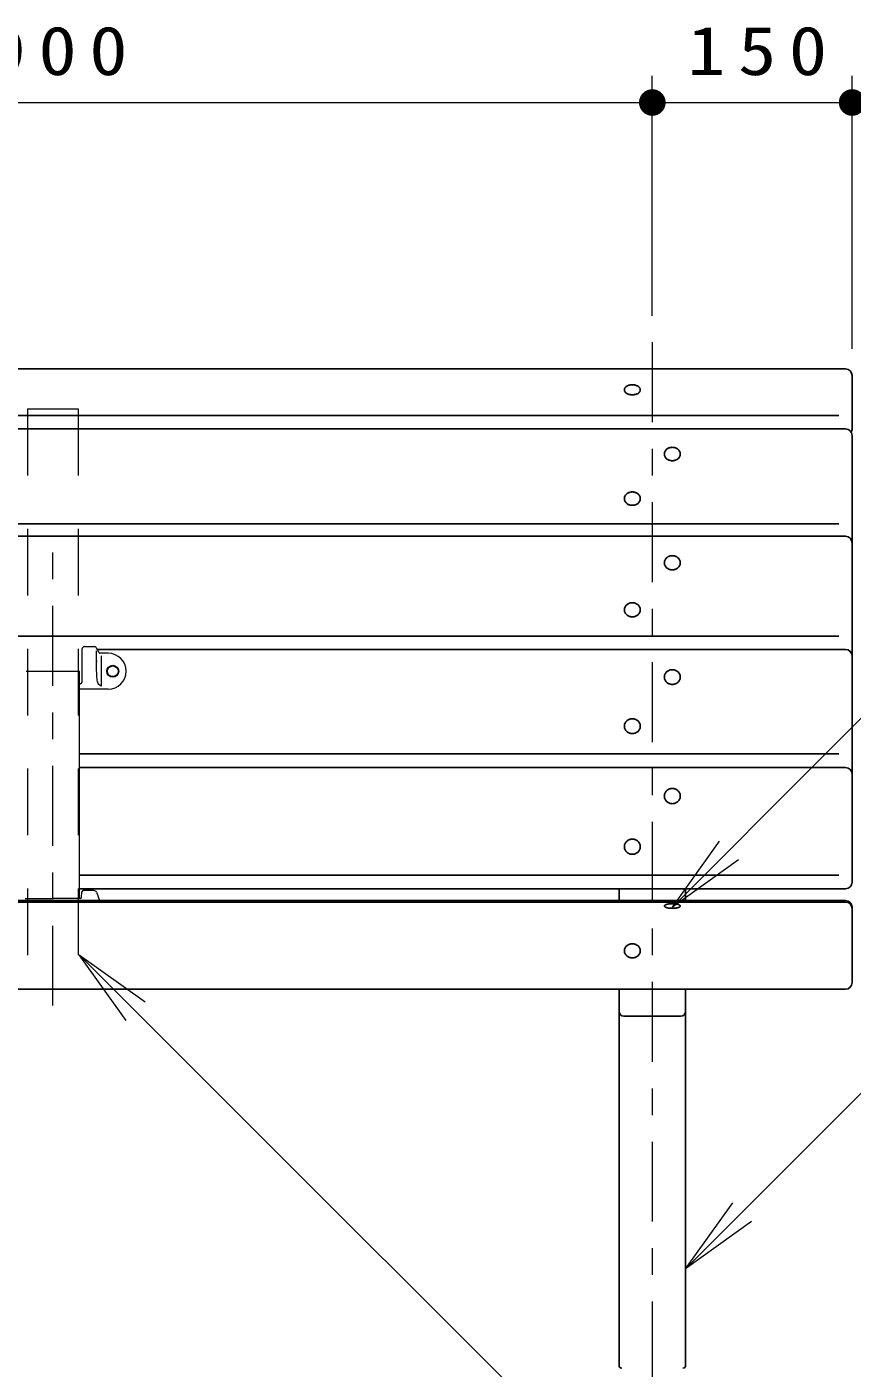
# Model space of a CAD drawing. Units: millimetres on the paper, scale 1:20. Extents: x -365 to 12, y -47 to 257.
# Drawn here: x -254.5 to -223.5, y 104.1 to 154.4 of the extents above; entities that cross this region are included whole.
import ezdxf

# ---------------------------------------------------------------- set-up
doc = ezdxf.new("R2010")
doc.units = ezdxf.units.MM
doc.linetypes.add('USER1', pattern=[4.5, 2.5, -2])
doc.linetypes.add('USER2', pattern=[6, 3, -1, 1, -1])
doc.layers.add('LY_1', color=7, linetype='Continuous', lineweight=25)
doc.styles.add('ＭＳ ゴシック', font='')
doc.styles.get('ＭＳ ゴシック').set_extended_font_data('MS Gothic')

# ---------------------------------------------------------------- blocks, each defined once
blk = doc.blocks.new('filled_dot')
at = {"color": 0, "linetype": 'Continuous', "lineweight": -2, "const_width": 1.25}
blk.add_lwpolyline([(-0.625, 0, 1), (0.625, 0, 1)], format="xyb", close=True, dxfattribs=at)

msp = doc.modelspace()

# ---------------------------------------------------------------- linework, layer by layer
at = {"layer": 'LY_1', "lineweight": 13}
for p, q in [((-230.979, 143.586), (-230.979, 152.586)), ((-223.479, 142.336), (-223.479, 152.586)), ((-275.979, 151.586), (-230.979, 151.586)), ((-230.979, 151.586), (-223.479, 151.586)), ((-230.22, 121.39), (-228.455, 123.867)), ((-230.22, 121.39), (-228.101, 123.513)), ((-227.747, 123.16), (-230.22, 121.39)), ((-250.723, 117.129), (-252.491, 119.604)), ((-252.491, 119.604), (-250.016, 117.836)), ((-252.491, 119.604), (-250.369, 117.483)), ((-229.728, 107.819), (-227.961, 110.294)), ((-229.728, 107.819), (-227.607, 109.94)), ((-227.253, 109.587), (-229.728, 107.819))]:
    msp.add_line(p, q, dxfattribs=at)
at = {"layer": 'LY_1', "linetype": 'USER2', "lineweight": 13}
for p, q in [((-230.979, 142.586), (-230.979, 102.586)), ((-253.478, 117.693), (-253.478, 135.237))]:
    msp.add_line(p, q, dxfattribs=at)
at = {"layer": 'LY_1'}
for p, q in [((-253.478, 141.586), (-283.229, 141.586)), ((-253.478, 141.586), (-223.728, 141.586)), ((-223.479, 141.336), (-223.479, 139.35)), ((-253.478, 139.845), (-282.979, 139.845)), ((-253.478, 139.845), (-223.978, 139.845)), ((-253.478, 139.336), (-283.228, 139.336)), ((-253.478, 139.336), (-223.729, 139.336)), ((-223.479, 139.086), (-223.479, 135.056)), ((-253.478, 135.778), (-282.979, 135.778)), ((-253.478, 135.778), (-223.978, 135.778)), ((-253.478, 135.306), (-283.228, 135.306)), ((-253.478, 135.306), (-223.729, 135.306)), ((-223.479, 135.056), (-223.479, 130.81)), ((-253.478, 131.555), (-282.979, 131.555)), ((-253.478, 131.555), (-223.978, 131.555)), ((-251.809, 131.06), (-223.729, 131.06)), ((-223.479, 130.81), (-223.479, 126.379)), ((-252.478, 127.144), (-223.978, 127.144)), ((-252.478, 126.629), (-223.729, 126.629)), ((-223.479, 126.379), (-223.479, 122.327)), ((-252.478, 122.592), (-223.978, 122.592)), ((-252.478, 122.077), (-223.728, 122.077)), ((-232.229, 122.077), (-232.229, 121.632)), ((-229.729, 122.077), (-229.729, 121.632)), ((-253.478, 121.632), (-283.229, 121.632)), ((-253.478, 121.58), (-283.229, 121.58)), ((-253.478, 121.632), (-223.728, 121.632)), ((-253.478, 121.58), (-223.728, 121.58)), ((-223.479, 121.382), (-223.479, 118.559)), ((-253.478, 118.309), (-283.229, 118.309)), ((-253.478, 118.309), (-223.728, 118.309)), ((-232.229, 118.309), (-232.229, 104.186)), ((-229.729, 118.309), (-229.729, 104.186)), ((-232.053, 117.301), (-229.903, 117.301))]:
    msp.add_line(p, q, dxfattribs=at)
at = {"layer": 'LY_1', "linetype": 'USER1', "lineweight": 13}
for p, q in [((-254.428, 140.086), (-254.428, 118.309)), ((-254.428, 140.086), (-252.528, 140.086)), ((-252.528, 140.086), (-252.528, 118.309))]:
    msp.add_line(p, q, dxfattribs=at)
at = {"layer": 'LY_1', "color": 140, "lineweight": 13}
for p, q in [((-252.383, 131.066), (-252.383, 129.824)), ((-252.283, 131.166), (-251.926, 131.166)), ((-251.843, 130.591), (-251.843, 131.008)), ((-251.74, 130.929), (-251.837, 131.113)), ((-251.403, 130.916), (-251.718, 130.916)), ((-251.647, 129.678), (-251.647, 130.815)), ((-254.478, 130.24), (-252.478, 130.24)), ((-252.478, 121.713), (-252.478, 130.24)), ((-252.433, 129.774), (-252.478, 129.774)), ((-251.403, 129.566), (-252.478, 129.566)), ((-252.396, 121.76), (-252.385, 121.963)), ((-251.934, 122.01), (-252.335, 122.01)), ((-251.841, 121.946), (-251.722, 121.632)), ((-254.511, 121.713), (-253.478, 121.713)), ((-252.446, 121.713), (-253.478, 121.713))]:
    msp.add_line(p, q, dxfattribs=at)
at = {"layer": 'LY_1'}
for points in [[(-232.029, 140.803), (-232.027, 140.787), (-232.024, 140.771), (-232.018, 140.755), (-232.01, 140.739), (-232, 140.724), (-231.988, 140.709), (-231.974, 140.696), (-231.958, 140.683), (-231.941, 140.67), (-231.921, 140.659), (-231.901, 140.649), (-231.879, 140.641), (-231.855, 140.633), (-231.831, 140.627), (-231.806, 140.622), (-231.781, 140.618), (-231.755, 140.616), (-231.729, 140.615), (-231.702, 140.616), (-231.676, 140.618), (-231.651, 140.622), (-231.626, 140.627), (-231.602, 140.633), (-231.579, 140.641), (-231.556, 140.649), (-231.536, 140.659), (-231.516, 140.67), (-231.499, 140.683), (-231.483, 140.696), (-231.469, 140.709), (-231.457, 140.724), (-231.447, 140.739), (-231.439, 140.755), (-231.433, 140.771), (-231.43, 140.787), (-231.429, 140.803), (-231.43, 140.82), (-231.433, 140.836), (-231.439, 140.852), (-231.447, 140.868), (-231.457, 140.883), (-231.469, 140.897), (-231.483, 140.911), (-231.499, 140.924), (-231.516, 140.936), (-231.536, 140.947), (-231.556, 140.957), (-231.579, 140.966), (-231.602, 140.974), (-231.626, 140.98), (-231.651, 140.985), (-231.676, 140.989), (-231.702, 140.991), (-231.729, 140.991), (-231.755, 140.991), (-231.781, 140.989), (-231.806, 140.985), (-231.831, 140.98), (-231.855, 140.974), (-231.879, 140.966), (-231.901, 140.957), (-231.921, 140.947), (-231.941, 140.936), (-231.958, 140.924), (-231.974, 140.911), (-231.988, 140.897), (-232, 140.883), (-232.01, 140.868), (-232.018, 140.852), (-232.024, 140.836), (-232.027, 140.82)], [(-230.529, 138.394), (-230.527, 138.372), (-230.524, 138.35), (-230.518, 138.329), (-230.51, 138.308), (-230.5, 138.288), (-230.488, 138.268), (-230.474, 138.25), (-230.458, 138.232), (-230.441, 138.216), (-230.421, 138.202), (-230.401, 138.188), (-230.379, 138.176), (-230.355, 138.166), (-230.331, 138.158), (-230.306, 138.151), (-230.281, 138.147), (-230.255, 138.144), (-230.229, 138.143), (-230.202, 138.144), (-230.176, 138.147), (-230.151, 138.151), (-230.126, 138.158), (-230.102, 138.166), (-230.079, 138.176), (-230.056, 138.188), (-230.036, 138.202), (-230.016, 138.216), (-229.999, 138.232), (-229.983, 138.25), (-229.969, 138.268), (-229.957, 138.288), (-229.947, 138.308), (-229.939, 138.329), (-229.933, 138.35), (-229.93, 138.372), (-229.929, 138.394), (-229.93, 138.416), (-229.933, 138.437), (-229.939, 138.459), (-229.947, 138.48), (-229.957, 138.5), (-229.969, 138.519), (-229.983, 138.538), (-229.999, 138.555), (-230.016, 138.571), (-230.036, 138.586), (-230.056, 138.6), (-230.079, 138.611), (-230.102, 138.621), (-230.126, 138.63), (-230.151, 138.636), (-230.176, 138.641), (-230.202, 138.644), (-230.229, 138.645), (-230.255, 138.644), (-230.281, 138.641), (-230.306, 138.636), (-230.331, 138.63), (-230.355, 138.621), (-230.379, 138.611), (-230.401, 138.6), (-230.421, 138.586), (-230.441, 138.571), (-230.458, 138.555), (-230.474, 138.538), (-230.488, 138.519), (-230.5, 138.5), (-230.51, 138.48), (-230.518, 138.459), (-230.524, 138.437), (-230.527, 138.416)], [(-232.029, 136.72), (-232.027, 136.698), (-232.024, 136.676), (-232.018, 136.655), (-232.01, 136.634), (-232, 136.614), (-231.988, 136.594), (-231.974, 136.576), (-231.958, 136.558), (-231.941, 136.542), (-231.921, 136.527), (-231.901, 136.514), (-231.879, 136.502), (-231.855, 136.492), (-231.831, 136.484), (-231.806, 136.477), (-231.781, 136.472), (-231.755, 136.47), (-231.729, 136.469), (-231.702, 136.47), (-231.676, 136.472), (-231.651, 136.477), (-231.626, 136.484), (-231.602, 136.492), (-231.579, 136.502), (-231.556, 136.514), (-231.536, 136.527), (-231.516, 136.542), (-231.499, 136.558), (-231.483, 136.576), (-231.469, 136.594), (-231.457, 136.614), (-231.447, 136.634), (-231.439, 136.655), (-231.433, 136.676), (-231.43, 136.698), (-231.429, 136.72), (-231.43, 136.742), (-231.433, 136.763), (-231.439, 136.785), (-231.447, 136.806), (-231.457, 136.826), (-231.469, 136.845), (-231.483, 136.864), (-231.499, 136.881), (-231.516, 136.897), (-231.536, 136.912), (-231.556, 136.925), (-231.579, 136.937), (-231.602, 136.947), (-231.626, 136.956), (-231.651, 136.962), (-231.676, 136.967), (-231.702, 136.97), (-231.729, 136.971), (-231.755, 136.97), (-231.781, 136.967), (-231.806, 136.962), (-231.831, 136.956), (-231.855, 136.947), (-231.879, 136.937), (-231.901, 136.925), (-231.921, 136.912), (-231.941, 136.897), (-231.958, 136.881), (-231.974, 136.864), (-231.988, 136.845), (-232, 136.826), (-232.01, 136.806), (-232.018, 136.785), (-232.024, 136.763), (-232.027, 136.742)], [(-230.529, 134.313), (-230.527, 134.29), (-230.524, 134.267), (-230.518, 134.245), (-230.51, 134.222), (-230.5, 134.201), (-230.488, 134.181), (-230.474, 134.161), (-230.458, 134.143), (-230.441, 134.126), (-230.421, 134.11), (-230.401, 134.096), (-230.379, 134.084), (-230.355, 134.073), (-230.331, 134.064), (-230.306, 134.057), (-230.281, 134.052), (-230.255, 134.049), (-230.229, 134.048), (-230.202, 134.049), (-230.176, 134.052), (-230.151, 134.057), (-230.126, 134.064), (-230.102, 134.073), (-230.079, 134.084), (-230.056, 134.096), (-230.036, 134.11), (-230.016, 134.126), (-229.999, 134.143), (-229.983, 134.161), (-229.969, 134.181), (-229.957, 134.201), (-229.947, 134.222), (-229.939, 134.245), (-229.933, 134.267), (-229.93, 134.29), (-229.929, 134.313), (-229.93, 134.336), (-229.933, 134.359), (-229.939, 134.382), (-229.947, 134.404), (-229.957, 134.425), (-229.969, 134.445), (-229.983, 134.465), (-229.999, 134.483), (-230.016, 134.5), (-230.036, 134.516), (-230.056, 134.53), (-230.079, 134.542), (-230.102, 134.553), (-230.126, 134.562), (-230.151, 134.569), (-230.176, 134.574), (-230.202, 134.577), (-230.229, 134.578), (-230.255, 134.577), (-230.281, 134.574), (-230.306, 134.569), (-230.331, 134.562), (-230.355, 134.553), (-230.379, 134.542), (-230.401, 134.53), (-230.421, 134.516), (-230.441, 134.5), (-230.458, 134.483), (-230.474, 134.465), (-230.488, 134.445), (-230.5, 134.425), (-230.51, 134.404), (-230.518, 134.382), (-230.524, 134.359), (-230.527, 134.336)], [(-232.029, 132.548), (-232.027, 132.525), (-232.024, 132.502), (-232.018, 132.479), (-232.01, 132.457), (-232, 132.436), (-231.988, 132.415), (-231.974, 132.396), (-231.958, 132.378), (-231.941, 132.36), (-231.921, 132.345), (-231.901, 132.331), (-231.879, 132.318), (-231.855, 132.308), (-231.831, 132.299), (-231.806, 132.292), (-231.781, 132.287), (-231.755, 132.284), (-231.729, 132.283), (-231.702, 132.284), (-231.676, 132.287), (-231.651, 132.292), (-231.626, 132.299), (-231.602, 132.308), (-231.579, 132.318), (-231.556, 132.331), (-231.536, 132.345), (-231.516, 132.36), (-231.499, 132.378), (-231.483, 132.396), (-231.469, 132.415), (-231.457, 132.436), (-231.447, 132.457), (-231.439, 132.479), (-231.433, 132.502), (-231.43, 132.525), (-231.429, 132.548), (-231.43, 132.571), (-231.433, 132.594), (-231.439, 132.616), (-231.447, 132.638), (-231.457, 132.66), (-231.469, 132.68), (-231.483, 132.7), (-231.499, 132.718), (-231.516, 132.735), (-231.536, 132.751), (-231.556, 132.765), (-231.579, 132.777), (-231.602, 132.788), (-231.626, 132.797), (-231.651, 132.803), (-231.676, 132.808), (-231.702, 132.812), (-231.729, 132.813), (-231.755, 132.812), (-231.781, 132.808), (-231.806, 132.803), (-231.831, 132.797), (-231.855, 132.788), (-231.879, 132.777), (-231.901, 132.765), (-231.921, 132.751), (-231.941, 132.735), (-231.958, 132.718), (-231.974, 132.7), (-231.988, 132.68), (-232, 132.66), (-232.01, 132.638), (-232.018, 132.616), (-232.024, 132.594), (-232.027, 132.571)], [(-230.529, 130.023), (-230.527, 129.999), (-230.524, 129.975), (-230.518, 129.952), (-230.51, 129.929), (-230.5, 129.906), (-230.488, 129.885), (-230.474, 129.865), (-230.458, 129.846), (-230.441, 129.828), (-230.421, 129.812), (-230.401, 129.797), (-230.379, 129.784), (-230.355, 129.773), (-230.331, 129.764), (-230.306, 129.756), (-230.281, 129.751), (-230.255, 129.748), (-230.229, 129.747), (-230.202, 129.748), (-230.176, 129.751), (-230.151, 129.756), (-230.126, 129.764), (-230.102, 129.773), (-230.079, 129.784), (-230.056, 129.797), (-230.036, 129.812), (-230.016, 129.828), (-229.999, 129.846), (-229.983, 129.865), (-229.969, 129.885), (-229.957, 129.906), (-229.947, 129.929), (-229.939, 129.952), (-229.933, 129.975), (-229.93, 129.999), (-229.929, 130.023), (-229.93, 130.047), (-229.933, 130.071), (-229.939, 130.095), (-229.947, 130.118), (-229.957, 130.14), (-229.969, 130.161), (-229.983, 130.182), (-229.999, 130.201), (-230.016, 130.219), (-230.036, 130.235), (-230.056, 130.25), (-230.079, 130.263), (-230.102, 130.274), (-230.126, 130.283), (-230.151, 130.29), (-230.176, 130.295), (-230.202, 130.299), (-230.229, 130.3), (-230.255, 130.299), (-230.281, 130.295), (-230.306, 130.29), (-230.331, 130.283), (-230.355, 130.274), (-230.379, 130.263), (-230.401, 130.25), (-230.421, 130.235), (-230.441, 130.219), (-230.458, 130.201), (-230.474, 130.182), (-230.488, 130.161), (-230.5, 130.14), (-230.51, 130.118), (-230.518, 130.095), (-230.524, 130.071), (-230.527, 130.047)], [(-232.029, 128.181), (-232.027, 128.157), (-232.024, 128.133), (-232.018, 128.109), (-232.01, 128.086), (-232, 128.064), (-231.988, 128.043), (-231.974, 128.022), (-231.958, 128.003), (-231.941, 127.985), (-231.921, 127.969), (-231.901, 127.954), (-231.879, 127.942), (-231.855, 127.93), (-231.831, 127.921), (-231.806, 127.914), (-231.781, 127.909), (-231.755, 127.906), (-231.729, 127.904), (-231.702, 127.906), (-231.676, 127.909), (-231.651, 127.914), (-231.626, 127.921), (-231.602, 127.93), (-231.579, 127.942), (-231.556, 127.954), (-231.536, 127.969), (-231.516, 127.985), (-231.499, 128.003), (-231.483, 128.022), (-231.469, 128.043), (-231.457, 128.064), (-231.447, 128.086), (-231.439, 128.109), (-231.433, 128.133), (-231.43, 128.157), (-231.429, 128.181), (-231.43, 128.205), (-231.433, 128.229), (-231.439, 128.252), (-231.447, 128.275), (-231.457, 128.298), (-231.469, 128.319), (-231.483, 128.339), (-231.499, 128.358), (-231.516, 128.376), (-231.536, 128.393), (-231.556, 128.407), (-231.579, 128.42), (-231.602, 128.431), (-231.626, 128.441), (-231.651, 128.448), (-231.676, 128.453), (-231.702, 128.456), (-231.729, 128.457), (-231.755, 128.456), (-231.781, 128.453), (-231.806, 128.448), (-231.831, 128.441), (-231.855, 128.431), (-231.879, 128.42), (-231.901, 128.407), (-231.921, 128.393), (-231.941, 128.376), (-231.958, 128.358), (-231.974, 128.339), (-231.988, 128.319), (-232, 128.298), (-232.01, 128.275), (-232.018, 128.252), (-232.024, 128.229), (-232.027, 128.205)], [(-230.529, 125.556), (-230.527, 125.532), (-230.524, 125.507), (-230.518, 125.483), (-230.51, 125.459), (-230.5, 125.436), (-230.488, 125.414), (-230.474, 125.393), (-230.458, 125.373), (-230.441, 125.355), (-230.421, 125.338), (-230.401, 125.323), (-230.379, 125.31), (-230.355, 125.298), (-230.331, 125.289), (-230.306, 125.281), (-230.281, 125.276), (-230.255, 125.272), (-230.229, 125.271), (-230.202, 125.272), (-230.176, 125.276), (-230.151, 125.281), (-230.126, 125.289), (-230.102, 125.298), (-230.079, 125.31), (-230.056, 125.323), (-230.036, 125.338), (-230.016, 125.355), (-229.999, 125.373), (-229.983, 125.393), (-229.969, 125.414), (-229.957, 125.436), (-229.947, 125.459), (-229.939, 125.483), (-229.933, 125.507), (-229.93, 125.532), (-229.929, 125.556), (-229.93, 125.581), (-229.933, 125.606), (-229.939, 125.63), (-229.947, 125.654), (-229.957, 125.677), (-229.969, 125.699), (-229.983, 125.72), (-229.999, 125.74), (-230.016, 125.758), (-230.036, 125.775), (-230.056, 125.79), (-230.079, 125.803), (-230.102, 125.815), (-230.126, 125.824), (-230.151, 125.832), (-230.176, 125.837), (-230.202, 125.84), (-230.229, 125.841), (-230.255, 125.84), (-230.281, 125.837), (-230.306, 125.832), (-230.331, 125.824), (-230.355, 125.815), (-230.379, 125.803), (-230.401, 125.79), (-230.421, 125.775), (-230.441, 125.758), (-230.458, 125.74), (-230.474, 125.72), (-230.488, 125.699), (-230.5, 125.677), (-230.51, 125.654), (-230.518, 125.63), (-230.524, 125.606), (-230.527, 125.581)], [(-232.029, 123.657), (-232.027, 123.632), (-232.024, 123.607), (-232.018, 123.583), (-232.01, 123.559), (-232, 123.536), (-231.988, 123.514), (-231.974, 123.493), (-231.958, 123.473), (-231.941, 123.455), (-231.921, 123.438), (-231.901, 123.423), (-231.879, 123.41), (-231.855, 123.398), (-231.831, 123.389), (-231.806, 123.381), (-231.781, 123.376), (-231.755, 123.373), (-231.729, 123.372), (-231.702, 123.373), (-231.676, 123.376), (-231.651, 123.381), (-231.626, 123.389), (-231.602, 123.398), (-231.579, 123.41), (-231.556, 123.423), (-231.536, 123.438), (-231.516, 123.455), (-231.499, 123.473), (-231.483, 123.493), (-231.469, 123.514), (-231.457, 123.536), (-231.447, 123.559), (-231.439, 123.583), (-231.433, 123.607), (-231.43, 123.632), (-231.429, 123.657), (-231.43, 123.681), (-231.433, 123.706), (-231.439, 123.73), (-231.447, 123.754), (-231.457, 123.777), (-231.469, 123.799), (-231.483, 123.82), (-231.499, 123.84), (-231.516, 123.858), (-231.536, 123.875), (-231.556, 123.89), (-231.579, 123.903), (-231.602, 123.915), (-231.626, 123.924), (-231.651, 123.932), (-231.676, 123.937), (-231.702, 123.941), (-231.729, 123.942), (-231.755, 123.941), (-231.781, 123.937), (-231.806, 123.932), (-231.831, 123.924), (-231.855, 123.915), (-231.879, 123.903), (-231.901, 123.89), (-231.921, 123.875), (-231.941, 123.858), (-231.958, 123.84), (-231.974, 123.82), (-231.988, 123.799), (-232, 123.777), (-232.01, 123.754), (-232.018, 123.73), (-232.024, 123.706), (-232.027, 123.681)], [(-230.529, 121.43), (-230.527, 121.422), (-230.524, 121.415), (-230.518, 121.407), (-230.51, 121.4), (-230.5, 121.394), (-230.488, 121.387), (-230.474, 121.381), (-230.458, 121.375), (-230.441, 121.369), (-230.421, 121.364), (-230.401, 121.36), (-230.379, 121.356), (-230.355, 121.352), (-230.331, 121.349), (-230.306, 121.347), (-230.281, 121.346), (-230.255, 121.345), (-230.229, 121.344), (-230.202, 121.345), (-230.176, 121.346), (-230.151, 121.347), (-230.126, 121.349), (-230.102, 121.352), (-230.079, 121.356), (-230.056, 121.36), (-230.036, 121.364), (-230.016, 121.369), (-229.999, 121.375), (-229.983, 121.381), (-229.969, 121.387), (-229.957, 121.394), (-229.947, 121.4), (-229.939, 121.407), (-229.933, 121.415), (-229.93, 121.422), (-229.929, 121.43), (-229.93, 121.437), (-229.933, 121.444), (-229.939, 121.452), (-229.947, 121.459), (-229.957, 121.466), (-229.969, 121.472), (-229.983, 121.478), (-229.999, 121.484), (-230.016, 121.49), (-230.036, 121.495), (-230.056, 121.499), (-230.079, 121.503), (-230.102, 121.507), (-230.126, 121.51), (-230.151, 121.512), (-230.176, 121.513), (-230.202, 121.514), (-230.229, 121.515), (-230.255, 121.514), (-230.281, 121.513), (-230.306, 121.512), (-230.331, 121.51), (-230.355, 121.507), (-230.379, 121.503), (-230.401, 121.499), (-230.421, 121.495), (-230.441, 121.49), (-230.458, 121.484), (-230.474, 121.478), (-230.488, 121.472), (-230.5, 121.466), (-230.51, 121.459), (-230.518, 121.452), (-230.524, 121.444), (-230.527, 121.437)], [(-232.029, 119.75), (-232.027, 119.727), (-232.024, 119.704), (-232.018, 119.682), (-232.01, 119.66), (-232, 119.638), (-231.988, 119.618), (-231.974, 119.599), (-231.958, 119.58), (-231.941, 119.563), (-231.921, 119.548), (-231.901, 119.534), (-231.879, 119.522), (-231.855, 119.511), (-231.831, 119.502), (-231.806, 119.495), (-231.781, 119.49), (-231.755, 119.487), (-231.729, 119.486), (-231.702, 119.487), (-231.676, 119.49), (-231.651, 119.495), (-231.626, 119.502), (-231.602, 119.511), (-231.579, 119.522), (-231.556, 119.534), (-231.536, 119.548), (-231.516, 119.563), (-231.499, 119.58), (-231.483, 119.599), (-231.469, 119.618), (-231.457, 119.638), (-231.447, 119.66), (-231.439, 119.682), (-231.433, 119.704), (-231.43, 119.727), (-231.429, 119.75), (-231.43, 119.773), (-231.433, 119.796), (-231.439, 119.818), (-231.447, 119.84), (-231.457, 119.861), (-231.469, 119.882), (-231.483, 119.901), (-231.499, 119.919), (-231.516, 119.936), (-231.536, 119.952), (-231.556, 119.966), (-231.579, 119.978), (-231.602, 119.989), (-231.626, 119.998), (-231.651, 120.005), (-231.676, 120.01), (-231.702, 120.013), (-231.729, 120.014), (-231.755, 120.013), (-231.781, 120.01), (-231.806, 120.005), (-231.831, 119.998), (-231.855, 119.989), (-231.879, 119.978), (-231.901, 119.966), (-231.921, 119.952), (-231.941, 119.936), (-231.958, 119.919), (-231.974, 119.901), (-231.988, 119.882), (-232, 119.861), (-232.01, 119.84), (-232.018, 119.818), (-232.024, 119.796), (-232.027, 119.773)]]:
    msp.add_lwpolyline(points, close=True, dxfattribs=at)
at = {"layer": 'LY_1', "lineweight": 13}
for points in [[(-230.22, 121.39), (-218.886, 132.749), (-170.487, 132.749)], [(-252.491, 119.604), (-229.6, 96.714), (-180.122, 96.714)], [(-229.728, 107.819), (-219.122, 118.426), (-186.084, 118.426)]]:
    msp.add_lwpolyline(points, dxfattribs=at)
at = {"layer": 'LY_1', "color": 140, "lineweight": 13}
msp.add_lwpolyline([(-251.647, 129.678), (-251.684, 129.696), (-251.719, 129.719), (-251.749, 129.746), (-251.774, 129.779), (-251.792, 129.815), (-251.804, 129.858), (-251.812, 129.906), (-251.817, 129.962), (-251.822, 130.031), (-251.826, 130.107), (-251.83, 130.187), (-251.833, 130.269), (-251.836, 130.349), (-251.838, 130.424), (-251.839, 130.493), (-251.841, 130.551), (-251.841, 130.597), (-251.842, 130.626), (-251.842, 130.637), (-251.843, 130.626), (-251.843, 130.591)], dxfattribs=at)
at = {"layer": 'LY_1', "lineweight": 13}
msp.add_circle((-251.228, 130.241), 0.225, dxfattribs=at)
at = {"layer": 'LY_1', "color": 140, "lineweight": 13}
msp.add_circle((-251.228, 130.241), 0.2, dxfattribs=at)
at = {"layer": 'LY_1'}
for centre, radius, start, end in [((-223.729, 141.336), 0.25, 0, 90), ((-223.729, 139.086), 0.25, 0, 90), ((-223.729, 139.35), 0.25, 328.1196, 0), ((-223.729, 135.056), 0.25, 0, 90), ((-223.729, 130.81), 0.25, 0, 90), ((-223.729, 126.379), 0.25, 0, 90), ((-223.729, 122.327), 0.25, 270, 0), ((-223.729, 121.382), 0.25, 0, 90), ((-223.729, 121.33), 0.25, 0, 90), ((-223.729, 118.559), 0.25, 270, 0), ((-232.054, 117.476), 0.175, 180, 270), ((-229.904, 117.476), 0.175, 270, 0), ((-232.129, 104.186), 0.1, 180, 270), ((-229.828, 104.186), 0.1, 270, 0)]:
    msp.add_arc(centre, radius, start, end, dxfattribs=at)
at = {"layer": 'LY_1', "color": 140, "lineweight": 13}
for centre, radius, start, end in [((-252.283, 131.066), 0.1, 90, 180), ((-251.926, 131.066), 0.1, 27.8675, 90), ((-251.718, 130.941), 0.025, 207.8675, 270), ((-251.403, 130.241), 0.675, 270, 90), ((-252.433, 129.824), 0.05, 270, 0), ((-252.335, 121.96), 0.05, 90, 177), ((-251.934, 121.91), 0.1, 20.7969, 90), ((-252.446, 121.763), 0.05, 270, 357)]:
    msp.add_arc(centre, radius, start, end, dxfattribs=at)

# ---------------------------------------------------------------- block references
at = {"layer": 'LY_1', "lineweight": 13, "xscale": 0.4, "yscale": 0.4, "rotation": 180}
for p in [(-230.979, 151.586), (-223.479, 151.586)]:
    msp.add_blockref('filled_dot', p, dxfattribs=at)

# ---------------------------------------------------------------- texts
at = {"layer": 'LY_1', "char_height": 1.833, "attachment_point": 8, "style": 'ＭＳ ゴシック'}
for s, insert in [('\\T1.33;\\W1.15;900', (-253.062, 152.586)), ('\\T1.33;\\W1.15;150', (-226.807, 152.586))]:
    msp.add_mtext(s, dxfattribs=dict(at, insert=insert))

doc.saveas('drawing.dxf')
